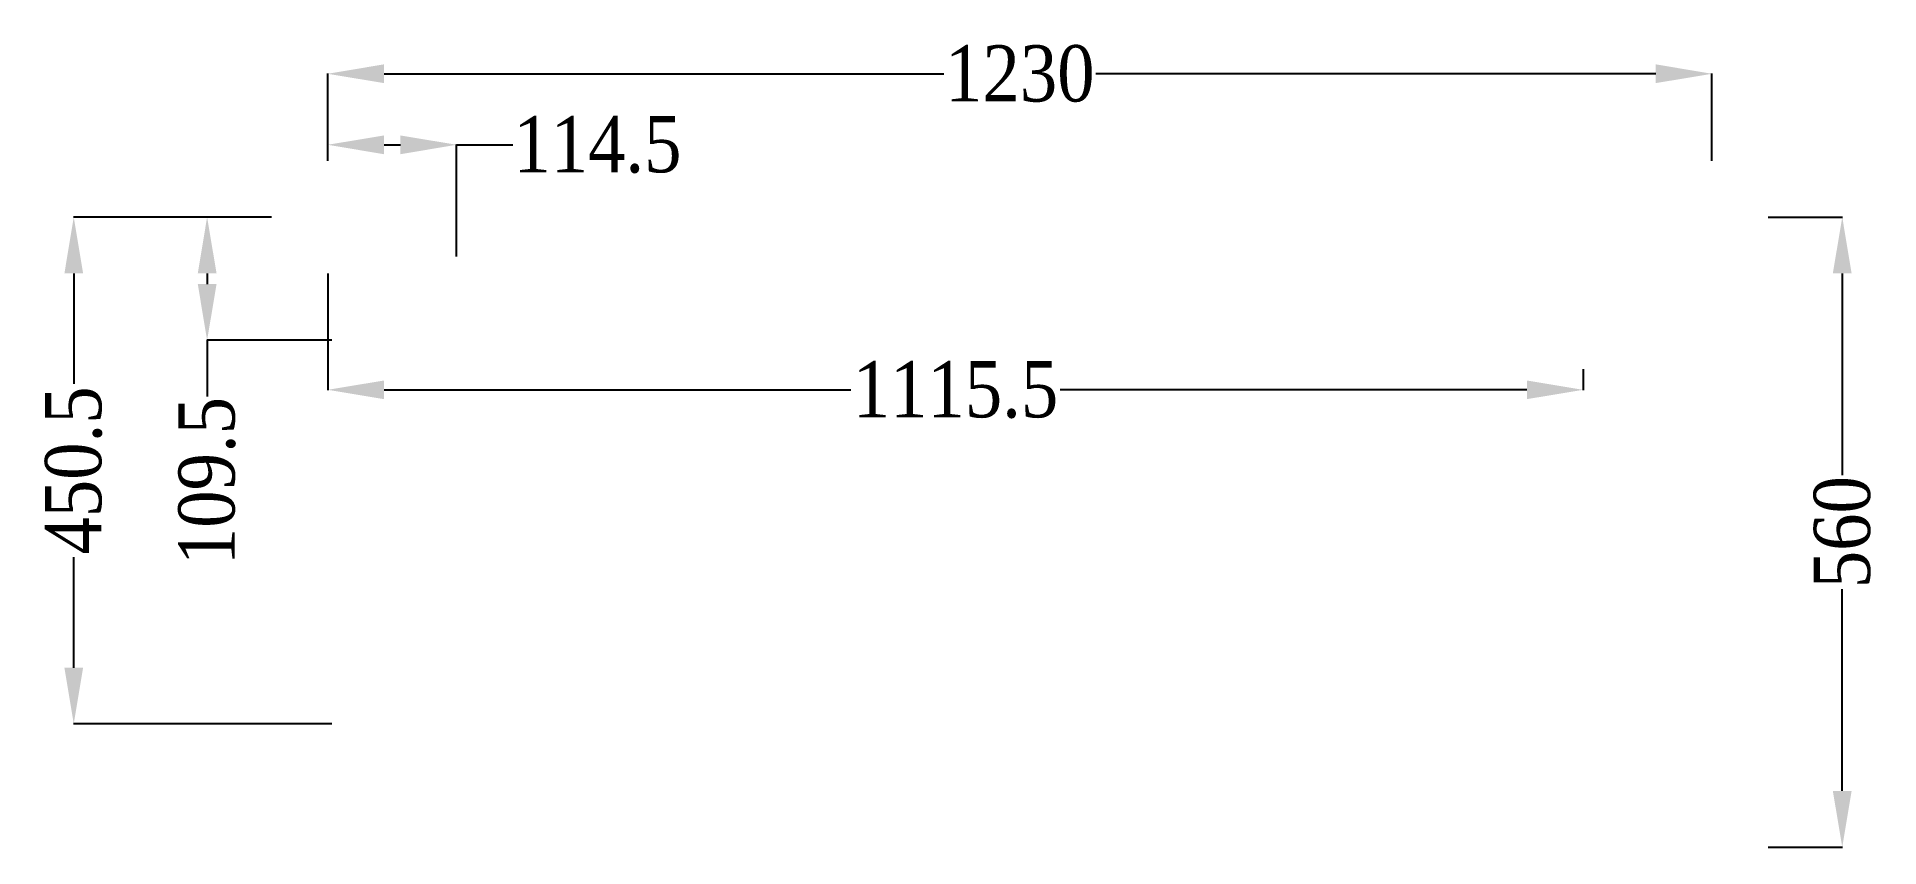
# Model space of a CAD drawing. Extents: x -258 to 1379, y 0 to 720.
import ezdxf

# ---------------------------------------------------------------- set-up
doc = ezdxf.new("R2010")
doc.units = 0
doc.header["$PDMODE"] = 35
doc.header["$PDSIZE"] = 50
doc.layers.get('0').update_dxf_attribs({"linetype": 'CONTINUOUS'})
doc.layers.get('Defpoints').update_dxf_attribs({"linetype": 'CONTINUOUS'})
doc.styles.add('ROMANS', font='GARA.TTF')
doc.dimstyles.new('GRANDE', dxfattribs={"dimtxt": 50, "dimasz": 50, "dimexe": 0.18, "dimexo": 50, "dimgap": 0.09, "dimtad": 0, "dimdsep": 46, "dimtxsty": 'ROMANS', "dimcen": 0.09, "dimclrd": 140, "dimclre": 140, "dimazin": 0, "dimtfac": 1, "dimtofl": 0, "dimtmove": 0, "dimatfit": 3, "dimfxl": 1, "dimtolj": 1, "dimtzin": 0, "dimarcsym": 0})

# ---------------------------------------------------------------- blocks, each defined once
blk = doc.blocks.new('*D13')
at = {"color": 140, "lineweight": -2, "transparency": 16777216}
for p, q in [((0, 610), (0, 624.4)), ((50, 624.3), (64.5, 624.3)), ((114.5, 525), (114.5, 624.4)), ((114.5, 624.3), (164.5, 624.3))]:
    blk.add_line(p, q, dxfattribs=at)
at = {"color": 140, "transparency": 16777216}
for points in [[(50, 632.6), (50, 615.9), (0, 624.3)], [(64.5, 632.6), (64.5, 615.9), (114.5, 624.3)]]:
    blk.add_solid(points, dxfattribs=at)
at = {"layer": 'Defpoints', "color": 0, "transparency": 16777216}
for p in [(114.5, 624.3), (0, 560), (114.5, 475)]:
    blk.add_point(p, dxfattribs=at)
at = {"color": 0, "transparency": 16777216, "insert": (239.6, 624.3), "char_height": 50, "attachment_point": 5, "style": 'ROMANS'}
blk.add_mtext('\\A1;114.5', dxfattribs=at)
blk = doc.blocks.new('*D14')
at = {"color": 140, "lineweight": -2, "transparency": 16777216}
for p, q in [((-50, 560), (-107.3, 560)), ((-107.2, 510), (-107.2, 500.5)), ((3.5, 450.5), (-107.3, 450.5)), ((-107.2, 450.5), (-107.2, 400.5))]:
    blk.add_line(p, q, dxfattribs=at)
at = {"color": 140, "transparency": 16777216}
for points in [[(-115.5, 510), (-98.8, 510), (-107.2, 560)], [(-115.5, 500.5), (-98.8, 500.5), (-107.2, 450.5)]]:
    blk.add_solid(points, dxfattribs=at)
at = {"layer": 'Defpoints', "color": 0, "transparency": 16777216}
for p in [(0, 560), (-107.2, 450.5), (53.5, 450.5)]:
    blk.add_point(p, dxfattribs=at)
at = {"color": 0, "transparency": 16777216, "insert": (-107.2, 325.4), "char_height": 50, "attachment_point": 5, "rotation": 90, "style": 'ROMANS'}
blk.add_mtext('\\A1;109.5', dxfattribs=at)
blk = doc.blocks.new('*D15')
at = {"color": 140, "lineweight": -2, "transparency": 16777216}
for p, q in [((-50, 560), (-225.9, 560)), ((-225.7, 510), (-225.7, 411.7)), ((-225.7, 159.5), (-225.7, 257.8)), ((3.5, 109.5), (-225.9, 109.5))]:
    blk.add_line(p, q, dxfattribs=at)
at = {"color": 140, "transparency": 16777216}
for points in [[(-234, 510), (-217.4, 510), (-225.7, 560)], [(-234, 159.5), (-217.4, 159.5), (-225.7, 109.5)]]:
    blk.add_solid(points, dxfattribs=at)
at = {"layer": 'Defpoints', "color": 0, "transparency": 16777216}
for p in [(0, 560), (-225.7, 109.5), (53.5, 109.5)]:
    blk.add_point(p, dxfattribs=at)
at = {"color": 0, "transparency": 16777216, "insert": (-225.7, 334.8), "char_height": 50, "attachment_point": 5, "rotation": 90, "style": 'ROMANS'}
blk.add_mtext('\\A1;450.5', dxfattribs=at)
blk = doc.blocks.new('*D16')
at = {"color": 140, "lineweight": -2, "transparency": 16777216}
for p, q in [((0, 610), (0, 687.6)), ((1230, 610), (1230, 687.6)), ((50, 687.4), (547.5, 687.4)), ((1180, 687.4), (682.5, 687.4))]:
    blk.add_line(p, q, dxfattribs=at)
at = {"color": 140, "transparency": 16777216}
for points in [[(50, 695.8), (50, 679.1), (0, 687.4)], [(1180, 695.8), (1180, 679.1), (1230, 687.4)]]:
    blk.add_solid(points, dxfattribs=at)
at = {"layer": 'Defpoints', "color": 0, "transparency": 16777216}
for p in [(1230, 687.4), (0, 560, -30), (1230, 560, -30)]:
    blk.add_point(p, dxfattribs=at)
at = {"color": 0, "transparency": 16777216, "insert": (615, 687.4), "char_height": 50, "attachment_point": 5, "style": 'ROMANS'}
blk.add_mtext('\\A1;1230', dxfattribs=at)
blk = doc.blocks.new('*D17')
at = {"color": 140, "lineweight": -2, "transparency": 16777216}
for p, q in [((0, 510), (0, 406.3)), ((1115.5, 425), (1115.5, 406.3)), ((50, 406.5), (464.8, 406.5)), ((1065.5, 406.5), (650.7, 406.5))]:
    blk.add_line(p, q, dxfattribs=at)
at = {"color": 140, "transparency": 16777216}
for points in [[(50, 414.8), (50, 398.2), (0, 406.5)], [(1065.5, 414.8), (1065.5, 398.2), (1115.5, 406.5)]]:
    blk.add_solid(points, dxfattribs=at)
at = {"layer": 'Defpoints', "color": 0, "transparency": 16777216}
for p in [(0, 560), (1115.5, 475), (1115.5, 406.5)]:
    blk.add_point(p, dxfattribs=at)
at = {"color": 0, "transparency": 16777216, "insert": (557.8, 406.5), "char_height": 50, "attachment_point": 5, "style": 'ROMANS'}
blk.add_mtext('\\A1;1115.5', dxfattribs=at)
blk = doc.blocks.new('*D18')
at = {"color": 140, "lineweight": -2, "transparency": 16777216}
for p, q in [((1280, 560), (1345.9, 560)), ((1345.8, 510), (1345.8, 330.6)), ((1345.8, 50), (1345.8, 229.4)), ((1280, 0), (1345.9, 0))]:
    blk.add_line(p, q, dxfattribs=at)
at = {"color": 140, "transparency": 16777216}
for points in [[(1337.4, 510), (1354.1, 510), (1345.8, 560)], [(1337.4, 50), (1354.1, 50), (1345.8, 0)]]:
    blk.add_solid(points, dxfattribs=at)
at = {"layer": 'Defpoints', "color": 0, "transparency": 16777216}
for p in [(1230, 560, -30), (1230, 0, -30), (1345.8, 0)]:
    blk.add_point(p, dxfattribs=at)
at = {"color": 0, "transparency": 16777216, "insert": (1345.8, 280), "char_height": 50, "attachment_point": 5, "rotation": 90, "style": 'ROMANS'}
blk.add_mtext('\\A1;560', dxfattribs=at)

msp = doc.modelspace()

# ---------------------------------------------------------------- dimensions: what is measured, and where the dimension line sits
for base, p1, p2, picture, middle in [((1230, 687.432), (0, 560, -30), (1230, 560, -30), '*D16', (615, 687.432)), ((114.5, 624.253), (0, 560), (114.5, 475), '*D13', (239.627, 624.253)), ((1115.5, 406.51), (0, 560), (1115.5, 475), '*D17', (557.75, 406.51))]:
    dim = msp.add_linear_dim(base=base, p1=p1, p2=p2, dimstyle='GRANDE')
    dim.commit()
    dim.dimension.update_dxf_attribs({"geometry": picture, "text_midpoint": middle})
for base, p1, p2, picture, middle in [((-225.687, 109.5), (0, 560), (53.5, 109.5), '*D15', (-225.687, 334.75)), ((-107.155, 450.5), (0, 560), (53.5, 450.5), '*D14', (-107.155, 325.373)), ((1345.76, 0), (1230, 560, -30), (1230, 0, -30), '*D18', (1345.76, 280))]:
    dim = msp.add_linear_dim(base=base, p1=p1, p2=p2, angle=90, dimstyle='GRANDE')
    dim.commit()
    dim.dimension.update_dxf_attribs({"geometry": picture, "text_midpoint": middle})

doc.saveas('drawing.dxf')
